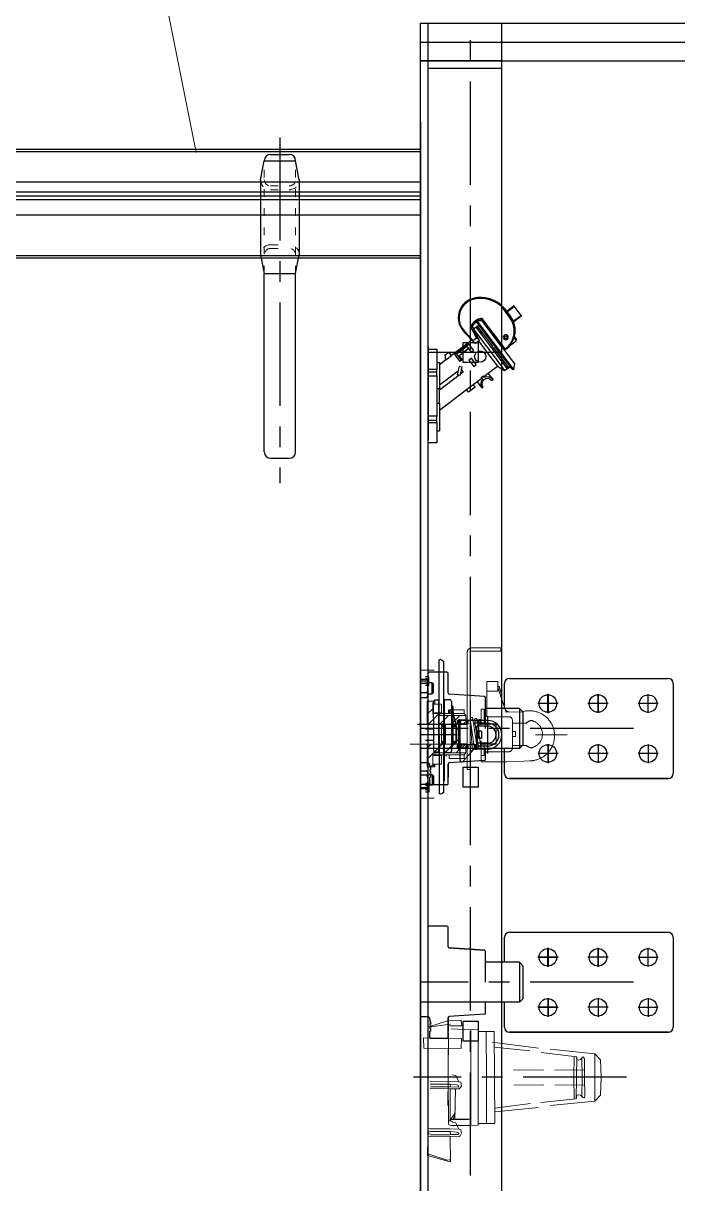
# Model space of a CAD drawing. Header units: millimetres. Extents: x 70841 to 133731, y -170061 to -164340.
# Drawn here: x 83511 to 84034, y -166506 to -165578 of the extents above; entities that cross this region are included whole.
import ezdxf

# ---------------------------------------------------------------- set-up
doc = ezdxf.new("R2010")
doc.units = ezdxf.units.MM
doc.header["$LTSCALE"] = 13
for name, pattern in [('ACAD_ISO03W100', [1.18, 0.47, -0.71]), ('CENTER', [50.8, 31.75, -6.35, 6.35, -6.35]), ('CENTERX2', [101.6, 63.5, -12.7, 12.7, -12.7])]:
    doc.linetypes.add(name, pattern=pattern)
doc.layers.get('0').update_dxf_attribs({"color": 1, "linetype": 'CENTER'})
for name, color, linetype in [('1', 4, 'Continuous'), ('10', 1, 'Continuous'), ('C00-00-00', 7, 'Continuous'), ('器身绝缘0', 4, 'Continuous'), ('粗实线', 4, 'Continuous')]:
    doc.layers.add(name, color=color, linetype=linetype)
doc.layers.add('标注、文本', color=3, linetype='Continuous', lineweight=25)
doc.layers.add('铁心', color=3, linetype='Continuous', lineweight=0)

# ---------------------------------------------------------------- blocks, each defined once
blk = doc.blocks.new('1235')
at = {"layer": '1', "color": 1, "linetype": 'CENTERX2', "lineweight": -3, "ltscale": 0.1}
blk.add_line((113019.65, -165750.12), (112849.48, -165750.12), dxfattribs=at)
at = {"layer": '粗实线'}
for p, q in [((112855.48, -165750.11), (112855.48, -165706.11)), ((112855.48, -165750.11), (112855.48, -165710.11)), ((112855.48, -165750.12), (112855.48, -165710.13)), ((112870.48, -165705.11), (112856.48, -165705.11)), ((112871.48, -165721.67), (112871.48, -165706.11)), ((112871.48, -165721.68), (112871.48, -165711.11)), ((112871.48, -165721.69), (112871.48, -165711.12)), ((112920.48, -165710.13), (113047.58, -165710.13)), ((112900.54, -165724.55), (112872.41, -165722.68)), ((112900.54, -165724.56), (112872.41, -165722.69)), ((112916.48, -165734.13), (112916.48, -165714.13)), ((112916.48, -165734.13), (112916.48, -165719.13)), ((112951.37, -165737.5), (112951.37, -165722.54)), ((112951.48, -165722.74), (112951.48, -165737.69)), ((112951.48, -165722.82), (112951.48, -165737.78)), ((112951.58, -165737.41), (112951.58, -165722.46)), ((112951.58, -165737.5), (112951.58, -165722.54)), ((112991.48, -165737.5), (112991.48, -165722.54)), ((112991.58, -165722.74), (112991.58, -165737.69)), ((113031.58, -165737.58), (113031.58, -165722.63)), ((113051.58, -165714.13), (113051.58, -165786.13)), ((112901.48, -165750.11), (112901.48, -165725.55)), ((112901.48, -165750.12), (112901.48, -165725.56)), ((112959.36, -165730.11), (112943.17, -165730.11)), ((112959.36, -165730.11), (112943.17, -165730.11)), ((112959.47, -165730.02), (112943.28, -165730.02)), ((112959.47, -165730.22), (112943.28, -165730.22)), ((112959.47, -165730.22), (112943.28, -165730.22)), ((112959.57, -165730.02), (112943.38, -165730.02)), ((112999.47, -165730.1), (112983.28, -165730.11)), ((112999.47, -165730.1), (112983.28, -165730.11)), ((112999.47, -165730.13), (112983.28, -165730.13)), ((112999.57, -165730.13), (112983.38, -165730.13)), ((113039.57, -165730.19), (113023.38, -165730.19)), ((113039.57, -165730.19), (113023.38, -165730.19)), ((112928.48, -165734.13), (112901.48, -165734.13)), ((112928.48, -165734.13), (112931.48, -165737.13)), ((112928.48, -165734.13), (112928.48, -165766.13)), ((112928.48, -165734.13), (112931.48, -165737.13)), ((112928.48, -165734.13), (112928.48, -165766.13)), ((112931.48, -165763.13), (112931.48, -165737.13)), ((112931.48, -165763.13), (112931.48, -165737.13)), ((112928.48, -165766.13), (112849.48, -165766.13)), ((112901.48, -165774.68), (112901.48, -165766.11)), ((112901.48, -165774.69), (112901.48, -165766.13)), ((112916.48, -165786.13), (112916.48, -165766.13)), ((112928.48, -165766.13), (112931.48, -165763.13)), ((112928.48, -165766.13), (112931.48, -165763.13)), ((112951.37, -165762.74), (112951.37, -165777.69)), ((112951.58, -165762.74), (112951.58, -165777.69)), ((112951.58, -165762.82), (112951.58, -165777.78)), ((112991.48, -165762.74), (112991.48, -165777.69)), ((113031.58, -165762.82), (113031.58, -165777.78)), ((112854.98, -165777.61), (112849.48, -165777.61)), ((112871.48, -165794.11), (112871.48, -165778.54)), ((112871.48, -165778.55), (112871.48, -165789.11)), ((112871.48, -165778.56), (112871.48, -165789.13)), ((112900.54, -165775.68), (112872.41, -165777.55)), ((112900.54, -165775.69), (112872.41, -165777.56)), ((112959.36, -165770.13), (112943.17, -165770.13)), ((112959.36, -165770.13), (112943.17, -165770.13)), ((112959.47, -165770.22), (112943.28, -165770.22)), ((112959.57, -165770.22), (112943.38, -165770.22)), ((112999.47, -165770.13), (112983.28, -165770.13)), ((112999.47, -165770.13), (112983.28, -165770.13)), ((113039.57, -165770.21), (113023.38, -165770.21)), ((113039.57, -165770.21), (113023.38, -165770.21)), ((112856.98, -165779.61), (112856.98, -165781.37)), ((112856.98, -165781.37), (112857.53, -165781.37)), ((112857.53, -165783.31), (112856.98, -165783.31)), ((112856.98, -165783.31), (112856.98, -165784.26)), ((112856.98, -165784.26), (112857.53, -165784.26)), ((112856.98, -165784.26), (112857.53, -165784.26)), ((112857.53, -165786.21), (112856.98, -165786.21)), ((112856.98, -165786.21), (112856.98, -165787.15)), ((112856.98, -165787.15), (112857.53, -165787.15)), ((112856.98, -165787.15), (112857.53, -165787.15)), ((112857.53, -165781.37), (112857.53, -165783.31)), ((112857.53, -165784.26), (112857.53, -165786.21)), ((112857.53, -165787.15), (112857.53, -165789.1)), ((112883.48, -165781.13), (112895.48, -165781.13)), ((112883.48, -165797.13), (112883.48, -165781.13)), ((112895.48, -165781.13), (112895.48, -165797.13)), ((112856.96, -165794.11), (112856.98, -165789.1)), ((112857.53, -165789.1), (112856.98, -165789.1)), ((112870.48, -165795.11), (112857.96, -165795.11)), ((112895.48, -165797.13), (112883.48, -165797.13)), ((113047.63, -165790.13), (112920.48, -165790.13)), ((112920.48, -165790.13), (113047.63, -165790.13))]:
    blk.add_line(p, q, dxfattribs=at)
for centre in [(112951.27, -165730.11), (112991.37, -165730.1), (113031.48, -165730.19), (112951.27, -165770.13), (112991.37, -165770.13), (113031.48, -165770.21)]:
    blk.add_circle(centre, 7, dxfattribs=at)
for centre, radius, start, end in [((112856.48, -165706.11), 1, 90, 180), ((112870.48, -165706.11), 1, 0, 90), ((112920.48, -165714.13), 4, 90, 180), ((113047.58, -165714.13), 4, 0, 90), ((112872.48, -165721.67), 1, 180, 266.18593), ((112872.48, -165721.68), 1, 180, 266.18593), ((112872.48, -165721.69), 1, 180, 266.18593), ((112900.48, -165725.55), 1, 0, 86.18593), ((112900.48, -165725.56), 1, 0, 86.18593), ((112854.98, -165779.61), 2, 0, 90), ((112854.98, -165779.61), 2, 0, 90), ((112872.48, -165778.55), 1, 93.81407, 180), ((112872.48, -165778.54), 1, 93.81407, 180), ((112872.48, -165778.56), 1, 93.81407, 180), ((112900.48, -165774.68), 1, 273.81407, 0), ((112900.48, -165774.69), 1, 273.81407, 0), ((112920.48, -165786.13), 4, 180, 270), ((113047.58, -165786.13), 4, 270, 0), ((112857.96, -165794.11), 1, 180, 270), ((112870.48, -165794.11), 1, 270, 0)]:
    blk.add_arc(centre, radius, start, end, dxfattribs=at)
blk = doc.blocks.new('1250')
at = {"layer": '1', "color": 1, "linetype": 'CENTERX2', "lineweight": -3, "ltscale": 0.1}
blk.add_line((113627.72, -165750.12), (113457.55, -165750.12), dxfattribs=at)
at = {"layer": 'C00-00-00', "lineweight": 0}
for points in [[(113486.9, -165704.79), (113484.67, -165705), (113468.92, -165710.11)], [(113469.13, -165750.22), (113468.92, -165710.11), (113486.95, -165707.72)], [(113486.9, -165704.79), (113495.68, -165704.63), (113496.1, -165709.1), (113486.63, -165709.1)], [(113487.54, -165711.49), (113503.39, -165712.24), (113509.24, -165712.13), (113509.24, -165750.01)], [(113509.24, -165712.13), (113509.61, -165713.68), (113522.01, -165713.63), (113522.32, -165750.12)], [(113515.46, -165713.57), (113515.78, -165750.06)], [(113520.62, -165722.77), (113522.17, -165722.4), (113557.54, -165726.93)], [(113485.25, -165727.72), (113485.14, -165750.27)], [(113559.67, -165730.33), (113587.97, -165733.95)], [(113566.85, -165727.62), (113602.38, -165731.45), (113602.38, -165750.39)], [(113607.54, -165750.12), (113607.12, -165736.19), (113602.38, -165731.45)], [(113587.81, -165734.64), (113588.18, -165736.19), (113589.56, -165736.51), (113591.1, -165736.13), (113592.12, -165734.91)], [(113592.97, -165734.38), (113592.27, -165734.22), (113592.12, -165734.91)], [(113594.29, -165750.71), (113594.19, -165735.39), (113593.66, -165734.54), (113592.97, -165734.38)], [(113469.13, -165750.22), (113468.81, -165789.48), (113469.18, -165791.02), (113470.56, -165791.34)], [(113487.64, -165783.63), (113485.93, -165784.69), (113485.46, -165786.76), (113485.83, -165788.31), (113487.9, -165788.79), (113503.22, -165788.68), (113509.07, -165788.58), (113509.24, -165750.01)], [(113486.68, -165759.37), (113486.79, -165784.16), (113501.41, -165783.89), (113502.96, -165783.52), (113503.28, -165782.14), (113503.39, -165750.12)], [(113493.81, -165753.73), (113491.31, -165748.78), (113488.54, -165748.15)], [(113509.39, -165787.19), (113522.48, -165787.3), (113522.32, -165750.12)], [(113561.47, -165744.59), (113537.54, -165744.16)], [(113566.63, -165772.73), (113602.38, -165769.33), (113602.38, -165750.39)], [(113594.35, -165744.17), (113570.25, -165744.43)], [(113607.54, -165750.12), (113607.11, -165764.59), (113602.38, -165769.33)], [(113486.68, -165759.37), (113486.79, -165784.16), (113487.32, -165785.01), (113488.54, -165786.02)], [(113486.68, -165759.37), (113493.92, -165759.58)], [(113486.79, -165755.75), (113487, -165757.99)], [(113486.79, -165755.75), (113487, -165757.99)], [(113489.02, -165783.95), (113486.79, -165784.16), (113490.56, -165783.57), (113490.99, -165759.64)], [(113493.54, -165758.04), (113493.17, -165756.5), (113491.79, -165756.18)], [(113495.94, -165757.14), (113495.57, -165755.59), (113495.19, -165754.05), (113493.81, -165753.73)], [(113493.92, -165759.58), (113494.93, -165758.36), (113495.94, -165757.14)], [(113561.69, -165756.29), (113537.59, -165756.55)], [(113594.4, -165756.56), (113570.46, -165756.13)], [(113559.18, -165770.28), (113587.54, -165767.36)], [(113592.33, -165765.55), (113591.1, -165764.54), (113589.72, -165764.22), (113588.18, -165764.59), (113587.7, -165766.67)], [(113592.33, -165765.55), (113592.86, -165766.4), (113593.55, -165766.56)], [(113593.55, -165766.56), (113594.24, -165766.72), (113594.56, -165765.34)], [(113522.48, -165777.83), (113557.53, -165774.27)], [(113493.81, -165791.61), (113491.31, -165786.66), (113488.54, -165786.02)], [(113468.54, -165793.78), (113469.6, -165795.49), (113470.99, -165795.81)], [(113468.8, -165798.94), (113469.02, -165791.71)], [(113468.81, -165789.48), (113469.02, -165791.71), (113469.39, -165793.25), (113470.77, -165793.57)], [(113493.54, -165795.91), (113493.17, -165794.37), (113491.78, -165794.05)], [(113495.93, -165795.01), (113495.56, -165793.47), (113495.19, -165791.93), (113493.81, -165791.61)], [(113493.91, -165797.46), (113494.76, -165796.93), (113495.93, -165795.01)], [(113470.67, -165797.19), (113469.12, -165797.56), (113468.8, -165798.94)], [(113486.68, -165797.24), (113493.91, -165797.46)], [(113468.54, -165812.72), (113484.97, -165817.24), (113487.05, -165817.72), (113486.84, -165815.49)], [(113468.86, -165811.34), (113484.44, -165816.39), (113486.68, -165816.18)]]:
    blk.add_lwpolyline(points, dxfattribs=at)
blk.add_lwpolyline([(113465.78, -165726.87), (113495.57, -165727.19), (113495.94, -165719.26), (113465.46, -165718.78)], close=True, dxfattribs=at)
for points in [[(113503.39, -165712.24), (113503.39, -165712.24), (113503.39, -165750.12), (113503.39, -165750.12)], [(113485.36, -165714.63), (113485.36, -165714.63), (113485.14, -165750.27), (113485.14, -165750.27)], [(113503.33, -165718.78), (113503.33, -165718.78), (113503.39, -165750.12), (113503.39, -165750.12)], [(113522.06, -165726.02), (113522.06, -165726.02), (113550.52, -165728.95), (113550.52, -165728.95)], [(113585.68, -165750.18), (113585.68, -165750.18), (113585.89, -165733.47), (113585.89, -165733.47)], [(113587.75, -165750.65), (113587.75, -165750.65), (113587.97, -165733.95), (113587.97, -165733.95)], [(113592.22, -165750.23), (113592.22, -165750.23), (113592.12, -165734.91), (113592.12, -165734.91)], [(113592.97, -165734.38), (113592.97, -165734.38), (113593.13, -165733.69), (113593.13, -165733.69)], [(113485.03, -165772.83), (113485.03, -165772.83), (113485.14, -165750.27), (113485.14, -165750.27)], [(113485.46, -165786.76), (113485.46, -165786.76), (113485.14, -165750.27), (113485.14, -165750.27)], [(113503.22, -165788.68), (113503.22, -165788.68), (113503.39, -165750.12), (113503.39, -165750.12)], [(113515.94, -165787.25), (113515.94, -165787.25), (113515.78, -165750.06), (113515.78, -165750.06)], [(113585.68, -165750.18), (113585.68, -165750.18), (113585.99, -165767.73), (113585.99, -165767.73)], [(113587.75, -165750.65), (113587.75, -165750.65), (113587.54, -165767.36), (113587.54, -165767.36)], [(113592.22, -165750.23), (113592.22, -165750.23), (113592.17, -165766.24), (113592.17, -165766.24)], [(113594.29, -165750.71), (113594.29, -165750.71), (113594.56, -165765.34), (113594.56, -165765.34)], [(113486.58, -165753.52), (113486.58, -165753.52), (113470.56, -165753.46), (113470.56, -165753.46)], [(113486.68, -165759.37), (113486.68, -165759.37), (113470.67, -165759.31), (113470.67, -165759.31)], [(113486.79, -165755.75), (113486.79, -165755.75), (113470.78, -165755.7), (113470.78, -165755.7)], [(113487, -165757.99), (113487, -165757.99), (113470.99, -165757.93), (113470.99, -165757.93)], [(113493.81, -165753.73), (113493.81, -165753.73), (113486.58, -165753.52), (113486.58, -165753.52)], [(113486.79, -165755.75), (113486.79, -165755.75), (113491.79, -165756.18), (113491.79, -165756.18)], [(113487, -165757.99), (113487, -165757.99), (113493.54, -165758.04), (113493.54, -165758.04)], [(113493.54, -165758.04), (113493.54, -165758.04), (113493.7, -165757.35), (113493.7, -165757.35)], [(113490.99, -165778.57), (113490.99, -165778.57), (113486.79, -165784.16), (113486.79, -165784.16)], [(113522.43, -165774.91), (113522.43, -165774.91), (113550.94, -165771.29), (113550.94, -165771.29)], [(113485.46, -165786.76), (113485.46, -165786.76), (113485.61, -165786.07), (113485.61, -165786.07)], [(113487.64, -165783.63), (113487.64, -165783.63), (113503.65, -165783.68), (113503.65, -165783.68)], [(113490.51, -165780.65), (113490.51, -165780.65), (113489.02, -165783.95), (113489.02, -165783.95)], [(113486.57, -165791.39), (113486.57, -165791.39), (113470.56, -165791.34), (113470.56, -165791.34)], [(113486.78, -165793.63), (113486.78, -165793.63), (113470.77, -165793.57), (113470.77, -165793.57)], [(113487, -165795.86), (113487, -165795.86), (113470.99, -165795.81), (113470.99, -165795.81)], [(113493.81, -165791.61), (113493.81, -165791.61), (113486.57, -165791.39), (113486.57, -165791.39)], [(113486.78, -165793.63), (113486.78, -165793.63), (113487, -165795.86), (113487, -165795.86)], [(113486.78, -165793.63), (113486.78, -165793.63), (113491.78, -165794.05), (113491.78, -165794.05)], [(113487, -165795.86), (113487, -165795.86), (113493.54, -165795.91), (113493.54, -165795.91)], [(113493.54, -165795.91), (113493.54, -165795.91), (113493.7, -165795.22), (113493.7, -165795.22)], [(113468.8, -165798.94), (113468.8, -165798.94), (113468.54, -165812.72), (113468.54, -165812.72)], [(113486.68, -165797.24), (113486.68, -165797.24), (113470.67, -165797.19), (113470.67, -165797.19)], [(113486.68, -165797.24), (113486.68, -165797.24), (113487.05, -165817.72), (113487.05, -165817.72)]]:
    blk.add_open_spline(points, degree=3, dxfattribs=at)

msp = doc.modelspace()

# ---------------------------------------------------------------- linework, layer by layer
at = {"color": 0, "lineweight": 25}
msp.add_line((83908.812, -165812.138), (83902.78, -165816.609), dxfattribs=at)
at = {"lineweight": 15}
for p, q in [((83865.571, -166135.307), (83865.571, -166080.908)), ((83868.071, -166134.807), (83868.071, -166080.908)), ((83869.071, -166077.408), (83892.576, -166077.408)), ((83869.071, -166079.908), (83892.576, -166079.908)), ((83892.576, -166077.408), (83892.576, -166079.908)), ((83828.302, -166095.163), (83839.05, -166095.163)), ((83890.083, -166111.889), (83881.296, -166111.889)), ((83890.083, -166108.913), (83890.083, -166111.889)), ((83892.302, -166111.889), (83892.135, -166111.889)), ((83865.571, -166138.304), (83865.571, -166154.263)), ((83868.071, -166133.804), (83869.492, -166157.604)), ((83868.071, -166134.163), (83871.475, -166157.783)), ((83868.071, -166134.807), (83868.071, -166154.264)), ((83873.467, -166157.606), (83870.055, -166133.983)), ((83871.474, -166134.835), (83874.529, -166157.029)), ((83873.473, -166134.879), (83876.528, -166156.963)), ((83875.017, -166146.036), (83874.528, -166135.584)), ((83901.771, -166144.29), (83904.305, -166144.29)), ((83901.771, -166148.29), (83904.305, -166148.29)), ((83904.305, -166144.29), (83904.305, -166146.29)), ((83904.305, -166148.29), (83904.305, -166146.29)), ((83920.271, -166146.814), (83945.465, -166146.814)), ((83854.416, -166154.256), (83820.039, -166154.256)), ((83865.571, -166154.263), (83865.571, -166174.671)), ((83868.071, -166154.264), (83868.071, -166174.671)), ((83879.071, -166163.377), (83879.071, -166154.271)), ((83879.071, -166163.377), (83876.771, -166163.377)), ((83868.071, -166174.671), (83865.571, -166174.671)), ((83828.302, -166197.417), (83839.05, -166197.417))]:
    msp.add_line(p, q, dxfattribs=at)
at = {"color": 0, "lineweight": 15}
for p, q in [((83881.296, -166104.213), (83881.296, -166132.275)), ((83890.071, -166108.377), (83891.019, -166108.059)), ((83890.083, -166104.213), (83890.083, -166108.913)), ((83890.083, -166108.913), (83891.032, -166108.595)), ((83890.083, -166108.913), (83896.783, -166128.913)), ((83891.019, -166108.059), (83893.364, -166115.059)), ((83891.032, -166108.595), (83893.377, -166115.595)), ((83839.571, -166120.007), (83833.571, -166120.007)), ((83833.571, -166120.007), (83833.571, -166138.307)), ((83838.071, -166121.307), (83839.571, -166121.307)), ((83838.071, -166129.807), (83838.071, -166121.307)), ((83839.571, -166120.007), (83839.571, -166121.307)), ((83839.571, -166121.307), (83839.571, -166122.307)), ((83892.416, -166115.377), (83893.364, -166115.059)), ((83892.428, -166115.913), (83893.377, -166115.595)), ((83845.071, -166122.307), (83838.071, -166122.307)), ((83838.071, -166122.307), (83838.071, -166129.807)), ((83845.071, -166129.307), (83838.071, -166129.307)), ((83838.071, -166129.807), (83863.071, -166129.807)), ((83845.071, -166129.807), (83838.071, -166129.807)), ((83843.571, -166131.307), (83843.571, -166129.807)), ((83864.571, -166131.307), (83843.571, -166131.307)), ((83845.071, -166122.307), (83845.071, -166129.307)), ((83845.071, -166122.307), (83845.071, -166123.807)), ((83845.071, -166129.307), (83845.071, -166129.807)), ((83845.071, -166129.807), (83851.071, -166129.807)), ((83851.071, -166126.807), (83863.071, -166126.807)), ((83863.071, -166129.807), (83863.071, -166126.807)), ((83864.571, -166131.307), (83863.071, -166129.807)), ((83864.571, -166134.807), (83864.571, -166131.307)), ((83876.771, -166126.377), (83876.771, -166138.307)), ((83876.771, -166126.377), (83879.071, -166126.377)), ((83879.071, -166126.377), (83879.071, -166127.377)), ((83879.071, -166126.377), (83879.071, -166138.304)), ((83896.771, -166128.377), (83910.621, -166128.855)), ((83832.937, -166138.307), (83834.135, -166138.307)), ((83834.137, -166138.307), (83846.137, -166138.307)), ((83834.137, -166138.307), (83846.137, -166138.307)), ((83835.335, -166138.307), (83847.335, -166138.307)), ((83835.571, -166138.307), (83857.571, -166138.307)), ((83835.973, -166138.307), (83856.473, -166138.307)), ((83844.937, -166138.307), (83844.937, -166140.307)), ((83844.937, -166140.307), (83844.937, -166152.307)), ((83848.237, -166140.307), (83844.937, -166140.307)), ((83845.4, -166138.916), (83846.791, -166140.307)), ((83846.642, -166138.307), (83845.436, -166139.513)), ((83846.278, -166139.794), (83845.796, -166140.275)), ((83845.881, -166138.275), (83845.913, -166138.307)), ((83845.913, -166138.307), (83847.619, -166140.013)), ((83846.887, -166140.307), (83846.638, -166140.556)), ((83846.764, -166138.186), (83846.642, -166138.307)), ((83846.791, -166140.307), (83846.978, -166140.494)), ((83847.836, -166139.358), (83846.887, -166140.307)), ((83847.036, -166138.307), (83847.818, -166139.089)), ((83847.555, -166138.517), (83847.12, -166138.952)), ((83848.237, -166138.307), (83848.237, -166140.307)), ((83848.237, -166140.307), (83848.237, -166152.307)), ((83849.437, -166138.307), (83854.437, -166138.307)), ((83849.437, -166138.307), (83854.437, -166138.307)), ((83850.635, -166138.307), (83855.635, -166138.307)), ((83853.237, -166138.307), (83853.237, -166140.307)), ((83853.237, -166140.307), (83853.237, -166152.307)), ((83853.237, -166140.307), (83856.537, -166140.307)), ((83853.637, -166139.296), (83854.648, -166140.307)), ((83854.135, -166138.672), (83853.645, -166139.162)), ((83853.947, -166138.483), (83855.711, -166140.247)), ((83855.622, -166138.307), (83854.416, -166139.513)), ((83854.745, -166140.307), (83854.543, -166140.509)), ((83854.648, -166140.307), (83854.898, -166140.557)), ((83854.664, -166138.077), (83854.893, -166138.307)), ((83855.258, -166139.794), (83854.745, -166140.307)), ((83854.893, -166138.307), (83856.117, -166139.53)), ((83855.629, -166138.301), (83855.622, -166138.307)), ((83856.537, -166138.307), (83856.537, -166140.307)), ((83856.537, -166140.307), (83856.537, -166152.307)), ((83857.571, -166135.807), (83858.571, -166134.807)), ((83857.571, -166138.307), (83857.571, -166135.807)), ((83858.571, -166134.807), (83864.571, -166134.807)), ((83860.371, -166138.307), (83860.371, -166134.807)), ((83860.371, -166135.307), (83865.571, -166135.307)), ((83860.371, -166136.807), (83860.371, -166138.307)), ((83860.371, -166138.107), (83865.571, -166138.107)), ((83864.571, -166134.807), (83865.571, -166134.807)), ((83882.071, -166132.377), (83898.771, -166132.377)), ((83888.771, -166138.304), (83888.771, -166154.276)), ((83901.771, -166135.377), (83901.771, -166142.877)), ((83912.771, -166137.447), (83901.771, -166137.447)), ((83901.771, -166142.177), (83901.771, -166157.377)), ((83832.937, -166154.307), (83834.135, -166154.307)), ((83832.937, -166154.307), (83844.937, -166154.307)), ((83833.571, -166172.607), (83833.571, -166154.307)), ((83835.973, -166154.307), (83833.637, -166154.307)), ((83834.137, -166154.307), (83846.137, -166154.307)), ((83834.137, -166154.307), (83846.137, -166154.307)), ((83835.571, -166154.307), (83857.571, -166154.307)), ((83835.973, -166154.307), (83856.473, -166154.307)), ((83844.637, -166154.307), (83843.802, -166154.307)), ((83844.637, -166154.307), (83843.802, -166154.307)), ((83844.937, -166152.307), (83844.937, -166154.307)), ((83848.237, -166152.307), (83844.937, -166152.307)), ((83845.346, -166153.455), (83846.198, -166154.307)), ((83846.113, -166152.307), (83845.436, -166152.984)), ((83846.278, -166153.264), (83845.545, -166153.997)), ((83845.58, -166152.567), (83847.32, -166154.307)), ((83846.337, -166152.082), (83846.113, -166152.307)), ((83846.198, -166154.307), (83846.439, -166154.548)), ((83846.241, -166152.106), (83846.443, -166152.307)), ((83846.443, -166152.307), (83847.788, -166153.652)), ((83847.768, -166152.897), (83846.558, -166154.106)), ((83847.235, -166152.307), (83847.12, -166152.423)), ((83847.277, -166152.265), (83847.235, -166152.307)), ((83848.237, -166152.307), (83848.237, -166154.307)), ((83848.237, -166154.307), (83853.237, -166154.307)), ((83849.437, -166154.307), (83854.437, -166154.307)), ((83849.437, -166154.307), (83854.437, -166154.307)), ((83853.237, -166152.307), (83853.237, -166154.307)), ((83853.237, -166152.307), (83856.537, -166152.307)), ((83853.723, -166152.852), (83855.178, -166154.307)), ((83854.215, -166154.307), (83854.183, -166154.34)), ((83855.258, -166153.264), (83854.215, -166154.307)), ((83854.234, -166152.241), (83854.3, -166152.307)), ((83854.3, -166152.307), (83855.953, -166153.96)), ((83855.093, -166152.307), (83854.416, -166152.984)), ((83855.28, -166152.12), (83855.093, -166152.307)), ((83855.218, -166152.102), (83855.423, -166152.307)), ((83855.423, -166152.307), (83856.092, -166152.976)), ((83856.117, -166153.528), (83855.539, -166154.106)), ((83856.537, -166152.307), (83856.537, -166154.307)), ((83857.571, -166156.807), (83857.571, -166154.307)), ((83858.571, -166157.807), (83857.571, -166156.807)), ((83858.571, -166157.807), (83865.571, -166157.807)), ((83860.371, -166154.307), (83860.371, -166157.807)), ((83860.371, -166157.807), (83860.371, -166154.307)), ((83860.371, -166154.507), (83865.571, -166154.507)), ((83860.371, -166157.307), (83865.571, -166157.307)), ((83864.571, -166161.307), (83864.571, -166157.807)), ((83876.771, -166153.677), (83876.771, -166151.677)), ((83876.771, -166153.677), (83876.771, -166165.377)), ((83876.771, -166154.269), (83876.771, -166168.377)), ((83912.898, -166155.407), (83901.771, -166155.407)), ((83838.071, -166162.807), (83838.071, -166170.307)), ((83838.071, -166162.807), (83863.071, -166162.807)), ((83838.071, -166171.307), (83838.071, -166162.807)), ((83845.071, -166163.307), (83838.071, -166163.307)), ((83864.571, -166161.307), (83839.571, -166161.307)), ((83839.571, -166162.807), (83839.571, -166161.307)), ((83845.071, -166162.807), (83845.071, -166170.307)), ((83845.071, -166162.807), (83845.071, -166170.307)), ((83851.09, -166162.807), (83851.09, -166165.807)), ((83851.09, -166165.807), (83863.071, -166165.807)), ((83863.071, -166162.807), (83864.571, -166161.307)), ((83863.071, -166162.807), (83863.071, -166165.807)), ((83876.771, -166168.377), (83879.071, -166168.377)), ((83876.771, -166168.377), (83879.071, -166168.377)), ((83896.771, -166168.377), (83879.071, -166168.377)), ((83882.071, -166160.377), (83898.771, -166160.377)), ((83896.771, -166168.377), (83918.149, -166167.638)), ((83917.436, -166167.65), (83917.436, -166167.663)), ((83839.571, -166172.607), (83833.571, -166172.607)), ((83839.571, -166172.607), (83833.571, -166172.607)), ((83839.571, -166172.607), (83833.571, -166172.607)), ((83845.071, -166170.307), (83838.071, -166170.307)), ((83838.071, -166171.307), (83839.571, -166171.307)), ((83839.571, -166172.607), (83839.571, -166170.307)), ((83845.071, -166168.807), (83845.071, -166170.307))]:
    msp.add_line(p, q, dxfattribs=at)
at = {"color": 0, "lineweight": 13}
msp.add_line((83890.083, -166104.213), (83881.296, -166104.213), dxfattribs=at)
at = {"color": 0, "linetype": 'Continuous', "lineweight": 15}
for p, q in [((83833.571, -166121.512), (83834.776, -166120.307)), ((83833.571, -166130.492), (83838.071, -166125.992)), ((83834.736, -166138.307), (83843.236, -166129.807)), ((83843.717, -166138.307), (83850.717, -166131.307)), ((83852.697, -166138.307), (83859.697, -166131.307)), ((83859.417, -166138.134), (83857.644, -166136.361)), ((83857.72, -166137.435), (83859.061, -166136.094)), ((83860.074, -166137.669), (83858.109, -166135.704)), ((83858.219, -166135.813), (83858.565, -166135.467)), ((83858.263, -166138.015), (83858.499, -166137.778)), ((83860.371, -166136.843), (83858.935, -166135.407)), ((83859.214, -166138.186), (83860.183, -166137.217)), ((83859.341, -166136.936), (83860.179, -166136.099)), ((83862.66, -166138.107), (83865.46, -166135.307)), ((83864.905, -166138.107), (83865.571, -166137.441)), ((83833.571, -166157.433), (83836.697, -166154.307)), ((83833.571, -166166.413), (83845.677, -166154.307)), ((83847.657, -166161.307), (83854.477, -166154.488)), ((83856.638, -166161.307), (83860.138, -166157.807)), ((83859.354, -166157.154), (83857.624, -166155.425)), ((83857.658, -166155.458), (83858.677, -166154.438)), ((83857.749, -166156.489), (83858.499, -166155.738)), ((83860.037, -166156.715), (83858.064, -166154.741)), ((83858.78, -166156.58), (83860.183, -166155.177)), ((83860.367, -166155.922), (83858.857, -166154.412)), ((83859.32, -166157.163), (83859.622, -166156.861)), ((83859.341, -166154.896), (83859.653, -166154.584)), ((83860.371, -166156.112), (83861.976, -166154.507)), ((83861.421, -166157.307), (83864.221, -166154.507)), ((83863.666, -166157.307), (83865.571, -166155.402)), ((83836.611, -166172.354), (83838.071, -166170.893))]:
    msp.add_line(p, q, dxfattribs=at)
at = {"color": 0, "lineweight": 53}
for p, q in [((83851.071, -166126.807), (83851.071, -166129.807)), ((83865.571, -166134.807), (83865.571, -166138.307)), ((83865.571, -166154.263), (83865.571, -166157.807))]:
    msp.add_line(p, q, dxfattribs=at)
at = {"color": 0, "linetype": 'ByBlock'}
for p, q in [((83854.421, -166140.404), (83854.376, -166140.404)), ((83865.571, -166138.304), (83854.421, -166138.304)), ((83868.668, -166138.304), (83868.071, -166138.304)), ((83871.951, -166138.304), (83870.679, -166138.304)), ((83888.771, -166138.304), (83873.947, -166138.304)), ((83854.421, -166152.177), (83854.376, -166152.177)), ((83865.571, -166154.263), (83854.416, -166154.256)), ((83870.968, -166154.266), (83869.292, -166154.265)), ((83874.149, -166154.268), (83872.984, -166154.267)), ((83888.771, -166154.276), (83876.155, -166154.269))]:
    msp.add_line(p, q, dxfattribs=at)
at = {"color": 0, "lineweight": 40}
msp.add_line((83844.959, -166172.274), (83845.071, -166172.274), dxfattribs=at)
at = {"color": 0, "lineweight": 15}
for centre, radius in [((83846.587, -166139.307), 1.25), ((83854.887, -166139.307), 1.25), ((83858.971, -166136.807), 1.4), ((83846.587, -166153.307), 1.25), ((83854.887, -166153.307), 1.25), ((83858.971, -166155.807), 1.4)]:
    msp.add_circle(centre, radius, dxfattribs=at)
at = {"lineweight": 15}
for centre in [(83869.055, -166133.983), (83872.474, -166134.857), (83875.528, -166135.584), (83869.055, -166158.597), (83872.474, -166157.723), (83875.528, -166156.996)]:
    msp.add_circle(centre, 1, dxfattribs=at)
for radius in [3.5, 1]:
    msp.add_arc((83869.071, -166080.908), radius, 90, 180, dxfattribs=at)
at = {"color": 0, "lineweight": 15}
for centre, radius, start, end in [((83882.071, -166129.377), 3, 180, 270), ((83898.955, -166125.451), 3, 198.520849, 268.021267), ((83915.458, -166147.65), 20, 269.937105, 109.991524), ((83918.323, -166132.463), 3, 263.636147, 263.636147), ((83898.771, -166135.377), 3, 0, 90), ((83920.271, -166146.814), 12, 113.890664, 128.682187), ((83917.436, -166140.414), 5, 83.636147, 113.890664), ((83914.771, -166146.377), 11, 0, 83.636147), ((83914.771, -166146.377), 11, 276.363853, 359.861181), ((83898.771, -166157.377), 3, 270, 0), ((83920.271, -166145.94), 12, 232.088249, 246.109336), ((83918.323, -166160.291), 3, 96.363853, 96.363853), ((83917.436, -166152.34), 5, 246.109336, 276.363853), ((83882.071, -166163.377), 3, 90, 180)]:
    msp.add_arc(centre, radius, start, end, dxfattribs=at)
at = {"layer": '1', "color": 1, "linetype": 'CENTERX2', "lineweight": -3, "ltscale": 0.1}
for p, q in [((83868.302, -167027.717), (83868.302, -165577.763)), ((83868.302, -167027.717), (83868.302, -165577.763)), ((83715.837, -165669.035), (83715.837, -165945.499)), ((83893.302, -165840.99), (83834.302, -165840.99))]:
    msp.add_line(p, q, dxfattribs=at)
at = {"layer": '1', "color": 7, "linetype": 'Continuous', "lineweight": 25}
for p, q in [((83872.271, -165797.614), (83872.15, -165797.39)), ((83891.918, -165802.755), (83891.797, -165802.53)), ((83893.839, -165804.216), (83893.626, -165803.998)), ((83899.496, -165812.699), (83894.521, -165806.101)), ((83894.908, -165805.779), (83894.788, -165805.554)), ((83896.696, -165808.085), (83894.788, -165805.554)), ((83894.908, -165805.779), (83899.884, -165812.376)), ((83894.951, -165805.543), (83896.857, -165808.073)), ((83895.164, -165805.761), (83894.951, -165805.543)), ((83895.164, -165805.761), (83900.132, -165812.359)), ((83908.844, -165811.497), (83903.247, -165804.07)), ((83877.584, -165816.015), (83874.133, -165815.728)), ((83893.448, -165837.052), (83876.667, -165814.8)), ((83877.107, -165813.735), (83895.614, -165838.275)), ((83896.857, -165808.073), (83896.696, -165808.085)), ((83897.986, -165809.572), (83897.825, -165809.584)), ((83899.77, -165812.164), (83897.825, -165809.584)), ((83897.986, -165809.572), (83899.931, -165812.153)), ((83899.884, -165812.376), (83899.77, -165812.164)), ((83900.132, -165812.359), (83899.931, -165812.153)), ((83901.444, -165814.813), (83901.334, -165814.607)), ((83860.361, -165820.784), (83860.482, -165821.009)), ((83871.117, -165832.983), (83862.992, -165824.468)), ((83863.366, -165824.144), (83870.379, -165831.495)), ((83873.061, -165829.474), (83868.32, -165820.173)), ((83869.43, -165820.151), (83874.879, -165830.841)), ((83869.642, -165820.136), (83869.468, -165820.148)), ((83874.912, -165830.838), (83869.468, -165820.148)), ((83870.814, -165822.437), (83869.642, -165820.136)), ((83869.681, -165820.133), (83869.658, -165820.11)), ((83869.681, -165820.133), (83870.842, -165822.416)), ((83875.037, -165819.255), (83870.676, -165822.541)), ((83870.676, -165822.541), (83891.891, -165850.694)), ((83872.645, -165821.065), (83873.715, -165820.259)), ((83872.645, -165821.065), (83884.767, -165837.153)), ((83873.567, -165816.035), (83873.472, -165817.178)), ((83887.464, -165835.747), (83873.472, -165817.178)), ((83873.593, -165822.323), (83874.663, -165821.517)), ((83873.715, -165820.259), (83885.838, -165836.346)), ((83888.262, -165835.145), (83873.773, -165815.918)), ((83890.898, -165833.159), (83878.007, -165816.051)), ((83869.41, -165831.195), (83853.007, -165843.556)), ((83855.388, -165842.562), (83866.569, -165834.137)), ((83866.569, -165834.137), (83866.791, -165834.431)), ((83870.379, -165831.495), (83873.061, -165829.474)), ((83871.992, -165833.857), (83875.187, -165831.449)), ((83874.628, -165831.87), (83881.14, -165840.512)), ((83877.412, -165825.165), (83876.342, -165825.972)), ((83903.79, -165850.267), (83890.898, -165833.159)), ((83899.403, -165835.828), (83904.845, -165831.727)), ((83902.925, -165829.178), (83904.845, -165831.727)), ((83905.042, -165830.327), (83903.26, -165827.962)), ((83904.845, -165831.727), (83905.042, -165830.327)), ((83834.302, -165838.484), (83841.302, -165838.484)), ((83841.302, -165838.484), (83841.302, -165854.576)), ((83848.035, -165842.902), (83850.892, -165840.749)), ((83848.53, -165846.94), (83848.035, -165842.902)), ((83848.53, -165846.94), (83853.012, -165843.563)), ((83853.012, -165843.563), (83850.892, -165840.749)), ((83855.388, -165842.562), (83855.589, -165842.829)), ((83855.589, -165842.829), (83856.707, -165841.986)), ((83855.722, -165843.006), (83855.589, -165842.829)), ((83856.841, -165842.163), (83855.722, -165843.006)), ((83855.722, -165843.006), (83859.517, -165848.041)), ((83856.691, -165841.965), (83865.077, -165835.646)), ((83856.691, -165841.965), (83856.707, -165841.986)), ((83856.707, -165841.986), (83856.841, -165842.163)), ((83856.841, -165842.163), (83860.635, -165847.199)), ((83865.51, -165836.22), (83857.124, -165842.539)), ((83859.069, -165843.459), (83866.656, -165837.742)), ((83861.434, -165846.597), (83859.069, -165843.459)), ((83859.19, -165843.619), (83866.777, -165837.902)), ((83865.113, -165835.694), (83865.077, -165835.646)), ((83865.113, -165835.694), (83866.791, -165834.431)), ((83865.247, -165835.871), (83865.113, -165835.694)), ((83866.924, -165834.608), (83865.247, -165835.871)), ((83869.021, -165840.88), (83865.247, -165835.871)), ((83866.791, -165834.431), (83866.924, -165834.608)), ((83866.924, -165834.608), (83870.698, -165839.616)), ((83869.021, -165840.88), (83870.698, -165839.616)), ((83881.14, -165840.512), (83889.866, -165852.092)), ((83884.767, -165837.153), (83885.838, -165836.346)), ((83885.369, -165837.951), (83886.439, -165837.145)), ((83885.369, -165837.951), (83897.492, -165854.039)), ((83886.439, -165837.145), (83898.562, -165853.233)), ((83901.456, -165854.315), (83887.464, -165835.747)), ((83902.928, -165854.607), (83888.262, -165835.145)), ((83895.262, -165838.949), (83896.161, -165838.271)), ((83898.175, -165837.399), (83898.07, -165837.292)), ((83841.302, -165849.162), (83843.302, -165849.162)), ((83848.529, -165846.931), (83843.302, -165850.869)), ((83843.302, -165849.162), (83843.302, -165869.898)), ((83859.087, -165852.228), (83857.625, -165858.561)), ((83861.523, -165852.79), (83859.087, -165852.228)), ((83859.517, -165848.041), (83860.635, -165847.199)), ((83860.061, -165859.124), (83861.523, -165852.79)), ((83860.635, -165847.199), (83861.434, -165846.597)), ((83868.977, -165845.609), (83866.98, -165847.113)), ((83866.98, -165847.113), (83870.892, -165852.304)), ((83872.888, -165850.8), (83868.977, -165845.609)), ((83870.892, -165852.304), (83872.888, -165850.8)), ((83882.454, -165857.678), (83889.866, -165852.092)), ((83889.866, -165852.092), (83895.531, -165855.524)), ((83891.891, -165850.694), (83895.531, -165855.524)), ((83891.891, -165850.694), (83891.891, -165850.694)), ((83893.795, -165849.132), (83894.865, -165848.326)), ((83895.531, -165855.524), (83899.892, -165852.238)), ((83896.544, -165852.781), (83897.614, -165851.974)), ((83902.928, -165854.607), (83903.79, -165850.267)), ((83841.302, -165854.576), (83834.302, -165854.576)), ((83834.302, -165856.493), (83841.302, -165856.493)), ((83834.302, -165859.772), (83841.302, -165859.772)), ((83841.302, -165856.493), (83841.302, -165854.576)), ((83841.302, -165859.772), (83841.302, -165856.493)), ((83841.302, -165859.772), (83841.302, -165891.956)), ((83858.242, -165855.889), (83843.302, -165867.147)), ((83843.302, -165870.903), (83859.198, -165858.925)), ((83857.625, -165858.561), (83860.061, -165859.124)), ((83860.298, -165858.096), (83862.331, -165856.564)), ((83861.046, -165854.858), (83862.331, -165856.564)), ((83873.639, -165864.258), (83877.153, -165861.61)), ((83876.722, -165861.038), (83878.479, -165859.714)), ((83876.722, -165861.038), (83877.792, -165862.457)), ((83879.549, -165861.133), (83878.479, -165859.714)), ((83878.91, -165860.286), (83882.424, -165857.638)), ((83886.306, -165862.789), (83882.424, -165857.638)), ((83897.492, -165854.039), (83898.562, -165853.233)), ((83901.456, -165854.315), (83902.928, -165854.607)), ((83841.302, -165869.898), (83843.302, -165869.898)), ((83843.302, -165881.829), (83843.302, -165869.898)), ((83843.302, -165887.181), (83865.124, -165870.737)), ((83865.103, -165870.71), (83870.374, -165866.738)), ((83866.628, -165872.734), (83865.103, -165870.71)), ((83871.899, -165868.762), (83866.628, -165872.734)), ((83871.899, -165868.762), (83870.374, -165866.738)), ((83870.395, -165866.765), (83873.669, -165864.298)), ((83877.521, -165869.409), (83873.639, -165864.258)), ((83877.521, -165869.409), (83878.045, -165869.014)), ((83885.781, -165863.185), (83886.306, -165862.789)), ((83843.302, -165881.829), (83841.302, -165881.829)), ((83843.302, -165881.829), (83843.302, -165903.864)), ((83841.302, -165891.956), (83834.302, -165891.956)), ((83834.302, -165895.235), (83841.302, -165895.235)), ((83834.302, -165897.152), (83841.302, -165897.152)), ((83841.302, -165895.235), (83841.302, -165891.956)), ((83841.302, -165897.152), (83841.302, -165895.235)), ((83841.302, -165897.152), (83841.302, -165913.244)), ((83841.302, -165903.864), (83843.302, -165903.864)), ((83841.302, -165913.244), (83834.302, -165913.244))]:
    msp.add_line(p, q, dxfattribs=at)
at = {"layer": '1', "color": 7, "linetype": 'Continuous', "lineweight": 25, "extrusion": (0, 0, -1)}
msp.add_circle((-83896.47, -165828.921), 2, dxfattribs=at)
at = {"layer": '1', "color": 7, "linetype": 'Continuous', "lineweight": 25}
for centre, radius in [((83896.47, -165828.921), 1.134), ((83876.026, -165844.366), 4.5)]:
    msp.add_circle(centre, radius, dxfattribs=at)
at = {"layer": '1', "color": 7, "linetype": 'Continuous', "lineweight": 25, "extrusion": (0, 0, -1)}
msp.add_arc((-83881.913, -165866.099), 4.369, 328.894613, 137.105387, dxfattribs=at)
at = {"layer": '1', "color": 7, "linetype": 'Continuous', "lineweight": 25}
for centre, radius, start, end in [((83881.913, -165866.099), 5.5, 37, 115.463041), ((83881.913, -165866.099), 5.5, 138.536959, 217), ((83877.745, -165868.614), 0.5, 307, 31.105387), ((83885.48, -165862.785), 0.5, 222.894613, 307)]:
    msp.add_arc(centre, radius, start, end, dxfattribs=at)
for centre, major_axis, ratio, start_param, end_param in [((83875.893, -165823.092), (22.899, 12.313), 0.9988403, 0.41949, 1.222403), ((83876.014, -165823.317), (-22.899, -12.313), 0.9988403, 3.5610826, 4.3639957), ((83876.025, -165823.338), (22.459, 12.077), 0.9988403, 0.41949, 1.222403), ((83876.054, -165823.081), (18.609, 18.157), 0.9983428, 0.1393701, 0.8711142), ((83874.574, -165813.432), (-14.092, -7.577), 0.9988403, 4.3639957, 6.5514173), ((83874.453, -165813.207), (14.092, 7.577), 0.9988403, 1.222403, 3.1415583), ((83874.586, -165813.453), (13.652, 7.341), 0.9988403, 1.222403, 3.4098246), ((83872.343, -165798.109), (0.072, -0.495), 0.0164367, 1.5255201, 3.0963164), ((83891.612, -165803.15), (-0.306, -0.396), 0.0439723, 1.5511653, 3.1219616), ((83882.142, -165815.43), (13.652, 7.341), 0.9988403, 0.1526311, 0.41949), ((83882.01, -165815.184), (14.092, 7.577), 0.9988403, 0.1526301, 0.41949), ((83891.353, -165803.309), (-0.612, -0.791), 0.0569894, 3.1335842, 3.6194001), ((83882.131, -165815.409), (-14.092, -7.577), 0.9988403, 3.2942227, 3.5610826), ((83882.174, -165815.172), (11.452, 11.174), 0.9983428, 6.1556955, 6.4225554), ((83882.387, -165815.391), (11.452, 11.174), 0.9983428, 6.1556955, 6.2832162), ((83894.509, -165806.081), (-0.399, -0.301), 0.0475877, 1.5641474, 3.1339001), ((83894.153, -165806.146), (-0.799, -0.601), 0.0570803, 3.1597457, 3.6718958), ((83888.97, -165814.203), (13.658, 10.294), 0.0047633, -0.9443443, -0.0573981), ((83889.271, -165814.602), (13.976, 10.532), 0.0047528, 5.3225032, 6.2871992), ((83879.32, -165825.965), (-10.957, -5.892), 0.9988403, 4.3983305, 5.3046773), ((83879.297, -165825.922), (10.076, 5.418), 0.9988403, 1.3098926, 2.1184567), ((83879.512, -165826.166), (-0.817, 11.681), 0.9999619, 0.1722831, 0.9612496), ((83879.687, -165826.154), (-0.817, 11.681), 0.9999619, 0.1887793, 0.4058533), ((83879.538, -165825.905), (-8.188, -7.99), 0.9983428, 4.1913871, 4.2917085), ((83884.722, -165823.833), (16.294, 8.761), 0.9988403, 4.8938902, 6.4357661), ((83884.71, -165823.811), (-16.734, -8.998), 0.9988403, 1.8487221, 3.2941734), ((83899.485, -165812.678), (-0.399, -0.301), 0.0475877, 1.5638594, 3.1339001), ((83899.133, -165812.756), (-0.799, -0.602), 0.0047528, 3.1564539, 3.6680861), ((83894.868, -165822.03), (-13.976, -10.532), 0.0047528, 3.1466995, 4.1238308), ((83863.354, -165824.123), (0.362, 0.345), 0.0464252, 3.1288174, 4.6996138), ((83879.687, -165826.154), (-0.817, 11.681), 0.9999619, 0.4812809, 0.9612496), ((83879.538, -165825.905), (-8.188, -7.99), 0.9983428, 4.6020729, 4.9799295), ((83889.271, -165814.602), (13.976, 10.532), 0.0047528, 2.9464935, 3.5821509), ((83888.97, -165814.203), (-13.577, -10.231), 0.0047528, 0.0265328, 0.3733367), ((83884.959, -165823.794), (13.599, 13.269), 0.9983428, 5.2762411, 5.8922792), ((83895.866, -165835.289), (2.642, 1.421), 0.9988403, 4.1352518, 4.354564), ((83896.109, -165835.272), (-2.147, -2.095), 0.9983428, 0.8170366, 0.8676571), ((83884.959, -165823.794), (13.599, 13.269), 0.9983428, 4.7101948, 4.850406)]:
    msp.add_ellipse(centre, major_axis=major_axis, ratio=ratio, start_param=start_param, end_param=end_param, dxfattribs=at)
at = {"layer": '1', "color": 7, "linetype": 'Continuous', "lineweight": 25, "extrusion": (0, 0, -1)}
for centre, major_axis, ratio, start_param, end_param in [((83895.468, -165807.892), (-1.389, 0.182), 0.0012391, 3.1477087, 3.6665373), ((83896.931, -165809.833), (-1.056, -0.261), 0.0013757, 2.6141193, 3.1336862), ((83884.596, -165823.599), (11.36, -15.259), 0.9987449, 4.706556, 4.8591659), ((83884.757, -165823.587), (11.106, -15.444), 0.9987699, 4.6900717, 5.5673808), ((83888.752, -165827.681), (-15.466, -11.353), 0.0890625, 2.7381645, 2.7676877), ((83869.908, -165831.671), (-2.084, 2.186), 0.0126762, 3.1430748, 4.0805676), ((83873.804, -165828.735), (1.384, -2.714), 0.00104, 5.6008814, 6.2832984)]:
    msp.add_ellipse(centre, major_axis=major_axis, ratio=ratio, start_param=start_param, end_param=end_param, dxfattribs=at)
at = {"layer": '1', "color": 7, "linetype": 'Continuous', "lineweight": 25}
for points, knots in [([(83903.243, -165804.077), (83903.234, -165804.059), (83903.193, -165803.993), (83903.083, -165803.921), (83902.946, -165803.874), (83902.827, -165803.867), (83902.737, -165803.881), (83902.677, -165803.899), (83902.635, -165803.917), (83902.615, -165803.926), (83902.609, -165803.93)], [0, 0, 0, 0, 0.0604742, 0.2468858, 0.3966903, 0.5247827, 0.6338136, 0.7282751, 0.8355229, 1, 1, 1, 1]), ([(83876.667, -165814.8), (83876.671, -165814.806), (83876.687, -165814.777), (83876.739, -165814.66), (83876.775, -165814.574), (83876.899, -165814.266), (83877.004, -165814), (83877.107, -165813.735)], [0, 0, 0, 0, 0.25, 0.25, 0.5, 0.5, 1, 1, 1, 1]), ([(83899.515, -165811.531), (83899.698, -165811.736), (83899.877, -165811.945), (83900.302, -165812.464), (83900.544, -165812.779), (83901.006, -165813.421), (83901.226, -165813.748), (83901.853, -165814.746), (83902.228, -165815.434), (83902.559, -165816.146)], [0, 0, 0, 0, 0.1492753, 0.1492753, 0.3619565, 0.3619565, 0.5746377, 0.5746377, 1, 1, 1, 1]), ([(83908.812, -165812.138), (83908.813, -165812.137), (83908.821, -165812.129), (83908.845, -165812.101), (83908.889, -165812.033), (83908.935, -165811.924), (83908.953, -165811.775), (83908.923, -165811.622), (83908.869, -165811.539), (83908.841, -165811.506)], [0, 0, 0, 0, 0.0448694, 0.2130156, 0.3396287, 0.4795086, 0.6585195, 0.8579692, 1, 1, 1, 1]), ([(83869.43, -165820.151), (83869.433, -165820.156), (83869.402, -165820.161), (83869.282, -165820.169), (83869.194, -165820.171), (83868.879, -165820.175), (83868.598, -165820.175), (83868.32, -165820.173)], [0, 0, 0, 0, 0.25, 0.25, 0.5, 0.5, 1, 1, 1, 1]), ([(83902.78, -165816.609), (83902.778, -165816.61), (83902.773, -165816.601), (83902.753, -165816.562), (83902.739, -165816.532), (83902.699, -165816.448), (83902.674, -165816.395), (83902.619, -165816.276), (83902.589, -165816.21), (83902.559, -165816.146)], [0, 0, 0, 0, 0.25, 0.25, 0.5, 0.5, 0.75, 0.75, 1, 1, 1, 1]), ([(83871.117, -165832.983), (83871.031, -165832.895), (83870.959, -165832.792), (83870.824, -165832.564), (83870.761, -165832.439), (83870.646, -165832.182), (83870.591, -165832.049), (83870.484, -165831.776), (83870.431, -165831.634), (83870.379, -165831.495)], [0, 0, 0, 0, 0.25, 0.25, 0.5, 0.5, 0.75, 0.75, 1, 1, 1, 1]), ([(83874.879, -165830.841), (83874.815, -165830.715), (83874.712, -165830.597), (83874.453, -165830.363), (83874.304, -165830.251), (83873.975, -165830.027), (83873.798, -165829.916), (83873.436, -165829.696), (83873.249, -165829.585), (83873.061, -165829.474)], [0, 0, 0, 0, 0.25, 0.25, 0.5, 0.5, 0.75, 0.75, 1, 1, 1, 1]), ([(83895.614, -165838.275), (83895.383, -165838.256), (83895.158, -165838.208), (83894.785, -165838.085), (83894.632, -165838.019), (83894.486, -165837.942)], [0, 0, 0, 0, 0.5644663, 0.5644663, 1, 1, 1, 1]), ([(83896.27, -165838.258), (83896.436, -165838.235), (83896.595, -165838.199), (83896.903, -165838.1), (83897.052, -165838.038), (83897.332, -165837.895), (83897.464, -165837.813), (83897.715, -165837.628), (83897.835, -165837.525), (83897.944, -165837.415)], [0, 0, 0, 0, 0.25, 0.25, 0.5, 0.5, 0.75, 0.75, 1, 1, 1, 1]), ([(83896.51, -165838.241), (83896.676, -165838.219), (83896.834, -165838.182), (83897.142, -165838.084), (83897.29, -165838.022), (83897.568, -165837.878), (83897.699, -165837.796), (83897.949, -165837.612), (83898.067, -165837.509), (83898.175, -165837.399)], [0, 0, 0, 0, 0.25, 0.25, 0.5, 0.5, 0.75, 0.75, 1, 1, 1, 1])]:
    msp.add_open_spline(points, degree=3, knots=knots, dxfattribs=at)
at = {"layer": '10', "color": 0}
for p, q in [((83833.602, -166102.624), (83827.643, -166102.624)), ((83833.602, -166102.624), (83834.11, -166104.248)), ((83833.622, -166105.926), (83827.642, -166105.926)), ((83833.659, -166105.936), (83833.891, -166105.446)), ((83833.891, -166105.446), (83834.021, -166104.93)), ((83834.021, -166104.93), (83834.11, -166104.407)), ((83834.11, -166115.593), (83834.11, -166104.248)), ((83837.444, -166105.402), (83834.11, -166105.403)), ((83837.443, -166105.401), (83838.636, -166106.684)), ((83837.443, -166113.988), (83837.443, -166105.401)), ((83838.636, -166112.924), (83838.636, -166106.684)), ((83890.411, -166103.949), (83890.411, -166103.949)), ((83833.45, -166113.427), (83827.642, -166113.427)), ((83827.643, -166116.935), (83833.357, -166116.935)), ((83833.357, -166116.935), (83834.11, -166115.593)), ((83833.448, -166113.438), (83833.822, -166114.061)), ((83833.822, -166114.061), (83834.054, -166114.773)), ((83834.11, -166113.988), (83837.478, -166113.988)), ((83837.478, -166113.988), (83838.636, -166112.924)), ((83825.771, -166138.307), (83865.571, -166138.307)), ((83868.071, -166138.307), (83868.668, -166138.307)), ((83870.679, -166138.307), (83871.952, -166138.307)), ((83873.948, -166138.307), (83876.771, -166138.307)), ((83876.771, -166153.693), (83876.771, -166151.677)), ((83848.571, -166162.807), (83848.571, -166164.077)), ((83827.643, -166175.645), (83833.357, -166175.645)), ((83833.357, -166175.645), (83834.11, -166176.987)), ((83834.11, -166176.987), (83834.11, -166188.332)), ((83833.45, -166179.154), (83827.642, -166179.154)), ((83833.622, -166186.654), (83827.642, -166186.654)), ((83833.448, -166179.142), (83833.822, -166178.519)), ((83833.659, -166186.644), (83833.891, -166187.135)), ((83833.822, -166178.519), (83834.054, -166177.807)), ((83834.11, -166178.593), (83837.478, -166178.593)), ((83837.443, -166178.593), (83837.443, -166187.179)), ((83837.443, -166187.179), (83838.636, -166185.896)), ((83837.478, -166178.593), (83838.636, -166179.656)), ((83838.636, -166179.656), (83838.636, -166185.896)), ((83833.602, -166189.956), (83827.643, -166189.956)), ((83833.602, -166189.956), (83834.11, -166188.332)), ((83833.891, -166187.135), (83834.021, -166187.65)), ((83834.021, -166187.65), (83834.11, -166188.173)), ((83837.444, -166187.178), (83834.11, -166187.178))]:
    msp.add_line(p, q, dxfattribs=at)
for centre, start, end in [((83823.026, -166109.436), 339.048398, 353.251663), ((83823.026, -166109.436), 6.748337, 18.325995), ((83823.026, -166183.145), 6.748337, 20.951602), ((83823.026, -166183.145), 341.674005, 353.251663)]:
    msp.add_arc(centre, 11.161, start, end, dxfattribs=at)
at = {"layer": '器身绝缘0', "color": 5}
for p, q in [((83843.167, -166146.814), (83843.151, -166086.908)), ((83846.589, -166087.888), (83846.605, -166146.814)), ((83834.9, -166100.532), (83832.264, -166100.532)), ((83834.9, -166102.186), (83832.264, -166102.186)), ((83834.9, -166107.465), (83834.9, -166100.532)), ((83834.913, -166103.999), (83828.302, -166103.999)), ((83834.9, -166105.546), (83832.264, -166105.546)), ((83834.9, -166107.465), (83832.264, -166107.465)), ((83839.357, -166119.279), (83838.497, -166120.139)), ((83838.497, -166120.139), (83838.514, -166146.814)), ((83841.649, -166119.279), (83839.357, -166119.279)), ((83842.508, -166119.279), (83841.076, -166119.279)), ((83842.508, -166119.279), (83842.525, -166146.814)), ((83846.932, -166118.42), (83846.589, -166118.42)), ((83846.932, -166118.42), (83846.589, -166118.42)), ((83846.932, -166118.42), (83847.219, -166118.42)), ((83847.219, -166118.42), (83847.235, -166183.771)), ((83847.219, -166120.139), (83848.046, -166118.706)), ((83848.046, -166118.706), (83852.122, -166118.706)), ((83852.949, -166120.139), (83852.122, -166118.706)), ((83852.949, -166120.139), (83852.965, -166146.814)), ((83842.508, -166123.577), (83843.151, -166123.577)), ((83843.151, -166123.577), (83843.151, -166124.006)), ((83853.464, -166123.577), (83852.949, -166123.577)), ((83853.894, -166124.006), (83852.949, -166124.006)), ((83854.087, -166126.728), (83852.949, -166126.728)), ((83853.464, -166123.577), (83854.037, -166124.149)), ((83853.894, -166126.728), (83854.037, -166126.585)), ((83854.037, -166124.149), (83854.054, -166146.814)), ((83854.087, -166126.728), (83854.087, -166127.158)), ((83857.255, -166140.941), (83854.087, -166127.158)), ((83858.924, -166146.814), (83858.924, -166134.782)), ((83860.07, -166134.782), (83858.924, -166134.782)), ((83860.07, -166146.814), (83860.07, -166134.782)), ((83881.843, -166135.355), (83860.07, -166135.355)), ((83881.843, -166137.647), (83870.649, -166137.647)), ((83881.843, -166139.938), (83873.248, -166139.938)), ((83873.248, -166148.533), (83873.248, -166139.938)), ((83881.843, -166131.917), (83881.843, -166161.711)), ((83881.843, -166135.355), (83881.843, -166139.938)), ((83881.843, -166135.355), (83881.843, -166139.938)), ((83857.332, -166146.814), (83828.045, -166146.814)), ((83846.605, -166146.814), (83828.794, -166146.814)), ((83838.514, -166142.23), (83832.28, -166142.23)), ((83838.514, -166146.814), (83838.514, -166159.706)), ((83842.525, -166146.814), (83842.525, -166160.566)), ((83843.167, -166146.814), (83843.167, -166194.177)), ((83846.605, -166146.814), (83846.605, -166193.198)), ((83852.965, -166146.814), (83852.965, -166159.706)), ((83854.054, -166146.814), (83854.054, -166155.695)), ((83857.255, -166146.814), (83857.255, -166140.941)), ((83858.924, -166142.23), (83857.255, -166142.23)), ((83857.255, -166152.687), (83857.255, -166146.814)), ((83858.924, -166158.847), (83858.924, -166146.814)), ((83860.07, -166167.332), (83860.07, -166146.814)), ((83874.165, -166143.376), (83873.248, -166143.376)), ((83873.248, -166153.69), (83873.248, -166148.533)), ((83874.165, -166148.533), (83874.165, -166143.376)), ((83875.082, -166144.178), (83874.165, -166144.178)), ((83874.165, -166150.252), (83874.165, -166148.533)), ((83875.082, -166149.45), (83874.165, -166149.45)), ((83876.801, -166143.949), (83875.082, -166143.949)), ((83875.082, -166149.679), (83875.082, -166143.949)), ((83876.801, -166149.679), (83875.082, -166149.679)), ((83877.374, -166149.106), (83877.374, -166144.522)), ((83838.514, -166151.398), (83832.28, -166151.398)), ((83842.525, -166156.268), (83843.167, -166156.268)), ((83846.605, -166156.268), (83846.605, -166157.987)), ((83846.949, -166161.425), (83846.949, -166156.268)), ((83846.949, -166156.268), (83846.949, -166183.771)), ((83847.235, -166156.268), (83847.235, -166159.706)), ((83847.235, -166159.706), (83847.235, -166156.268)), ((83847.235, -166161.425), (83847.235, -166156.268)), ((83853.91, -166155.838), (83852.965, -166155.838)), ((83852.965, -166156.268), (83853.481, -166156.268)), ((83854.054, -166155.695), (83853.481, -166156.268)), ((83854.104, -166152.687), (83854.104, -166153.117)), ((83857.255, -166152.687), (83854.104, -166152.687)), ((83858.924, -166151.398), (83857.255, -166151.398)), ((83860.07, -166158.847), (83858.924, -166158.847)), ((83872.102, -166154.836), (83860.07, -166154.836)), ((83862.066, -166168.1), (83870.956, -166158.274)), ((83881.843, -166158.274), (83870.956, -166158.274)), ((83881.843, -166155.982), (83871.063, -166155.982)), ((83874.165, -166150.252), (83873.248, -166150.252)), ((83881.843, -166153.69), (83873.248, -166153.69)), ((83838.514, -166159.706), (83839.373, -166160.566)), ((83839.373, -166160.566), (83841.665, -166160.566)), ((83840.233, -166160.566), (83842.525, -166160.566)), ((83847.235, -166159.706), (83848.062, -166161.139)), ((83848.062, -166161.139), (83852.138, -166161.139)), ((83852.965, -166159.706), (83852.138, -166161.139)), ((83834.933, -166185.817), (83832.296, -166185.817)), ((83834.933, -166185.817), (83834.933, -166192.75)), ((83846.949, -166183.771), (83847.235, -166183.771)), ((83834.964, -166189.283), (83828.302, -166189.283)), ((83834.933, -166187.736), (83832.296, -166187.736)), ((83834.933, -166191.095), (83832.296, -166191.095)), ((83834.933, -166192.75), (83832.296, -166192.75))]:
    msp.add_line(p, q, dxfattribs=at)
for centre, radius, start, end in [((83881.843, -166146.814), 11.46, 270, 90), ((83881.843, -166146.814), 9.168, 270, 90), ((83881.843, -166146.814), 6.876, 270, 90), ((83876.801, -166144.522), 0.573, 0, 90), ((83876.801, -166149.106), 0.573, 270, 0), ((83872.102, -166153.69), 1.146, 270, 0), ((83861.216, -166167.332), 1.146, 180, 317.862405)]:
    msp.add_arc(centre, radius, start, end, dxfattribs=at)
for points in [[(83846.589, -166087.888), (83846.306, -166087.894), (83845.772, -166087.776), (83844.87, -166086.618), (83843.898, -166086.662), (83843.151, -166086.908)], [(83846.605, -166193.198), (83846.323, -166193.192), (83845.788, -166193.31), (83844.886, -166194.468), (83843.914, -166194.423), (83843.167, -166194.177)]]:
    msp.add_open_spline(points, degree=3, knots=[2.8738651, 2.8738651, 2.8738651, 2.8738651, 4.4031556, 5.9954263, 9.8094879, 9.8094879, 9.8094879, 9.8094879], dxfattribs=at)
at = {"layer": '标注、文本'}
for p, q in [((83828.302, -165656.717), (83828.302, -167019.717)), ((83828.302, -165680.665), (83185.838, -165680.665)), ((83828.302, -165678.665), (83189.302, -165678.665)), ((83708.337, -165682.665), (83723.337, -165682.665)), ((83700.337, -165702.906), (83703.337, -165687.906)), ((83703.337, -165687.906), (83728.337, -165687.906)), ((83731.337, -165702.906), (83728.337, -165687.906)), ((83700.337, -165702.906), (83700.337, -165762.906)), ((83731.337, -165702.906), (83731.337, -165762.906)), ((83828.302, -165763.648), (83185.838, -165763.648)), ((83828.302, -165765.648), (83189.302, -165765.648)), ((83700.337, -165762.906), (83703.337, -165777.906)), ((83728.337, -165777.906), (83731.337, -165762.906)), ((83703.337, -165920.648), (83703.337, -165777.906)), ((83703.337, -165777.906), (83728.337, -165777.906)), ((83728.337, -165920.648), (83728.337, -165777.906)), ((83834.302, -165836.484), (83834.302, -165911.244)), ((83708.337, -165925.648), (83723.337, -165925.648))]:
    msp.add_line(p, q, dxfattribs=at)
at = {"layer": '标注、文本', "color": 2, "linetype": 'ACAD_ISO03W100', "lineweight": 18}
for p, q in [((83703.337, -165777.906), (83703.337, -165687.665)), ((83728.337, -165777.906), (83728.337, -165687.665)), ((83708.337, -165707.906), (83723.337, -165707.906)), ((83708.337, -165710.906), (83723.337, -165710.906)), ((83708.337, -165754.906), (83723.337, -165754.906)), ((83708.337, -165757.906), (83723.337, -165757.906))]:
    msp.add_line(p, q, dxfattribs=at)
at = {"layer": '标注、文本'}
for centre, start, end in [((83708.337, -165687.665), 90, 180), ((83723.337, -165687.665), 0, 90), ((83708.337, -165920.648), 180, 270), ((83723.337, -165920.648), 270, 0)]:
    msp.add_arc(centre, 5, start, end, dxfattribs=at)
at = {"layer": '标注、文本', "color": 2, "linetype": 'ACAD_ISO03W100', "lineweight": 18}
for centre, radius, start, end in [((83708.337, -165702.906), 8, 180, 270), ((83708.337, -165702.906), 5, 180, 270), ((83723.337, -165702.906), 5, 270, 0), ((83723.337, -165702.906), 8, 270, 0), ((83708.337, -165762.906), 8, 90, 180), ((83708.337, -165762.906), 5, 90, 180), ((83723.337, -165762.906), 8, 0, 90), ((83723.337, -165762.906), 5, 0, 90)]:
    msp.add_arc(centre, radius, start, end, dxfattribs=at)
at = {"layer": '粗实线', "lineweight": 30}
for p, q in [((83828.302, -167027.717), (83828.302, -165577.763)), ((83828.302, -165577.763), (84353.302, -165577.763)), ((83828.302, -165607.763), (83828.302, -165577.763)), ((83834.302, -167027.717), (83834.302, -165577.763)), ((83893.302, -167027.717), (83893.302, -165577.763)), ((83828.302, -165592.763), (84353.302, -165592.763)), ((83893.302, -165607.763), (83828.302, -165607.763)), ((83828.302, -165607.763), (84353.302, -165607.763)), ((83834.302, -165613.763), (83893.302, -165613.763)), ((83828.302, -165704.867), (83192.302, -165704.867)), ((83828.302, -165712.867), (83192.302, -165712.867)), ((83192.302, -165715.867), (83828.302, -165715.867)), ((83828.302, -165718.867), (83192.302, -165718.867)), ((83192.302, -165730.867), (83828.302, -165730.867))]:
    msp.add_line(p, q, dxfattribs=at)
at = {"layer": '粗实线'}
msp.add_lwpolyline([(83862.302, -165832.99), (83874.302, -165832.99), (83874.302, -165848.99), (83862.302, -165848.99)], close=True, dxfattribs=at)
at = {"layer": '铁心'}
msp.add_lwpolyline([(83648.955, -165681.114), (83592.303, -165398.336), (83592.303, -165398.336)], dxfattribs=at)

# ---------------------------------------------------------------- block references
at = {"layer": '标注、文本'}
for name, p in [('1235', (-29021.173, -391.708)), ('1235', (-29021.173, -594.703)), ('1250', (-29634.826, -670.572))]:
    msp.add_blockref(name, p, dxfattribs=at)

doc.saveas('drawing.dxf')
